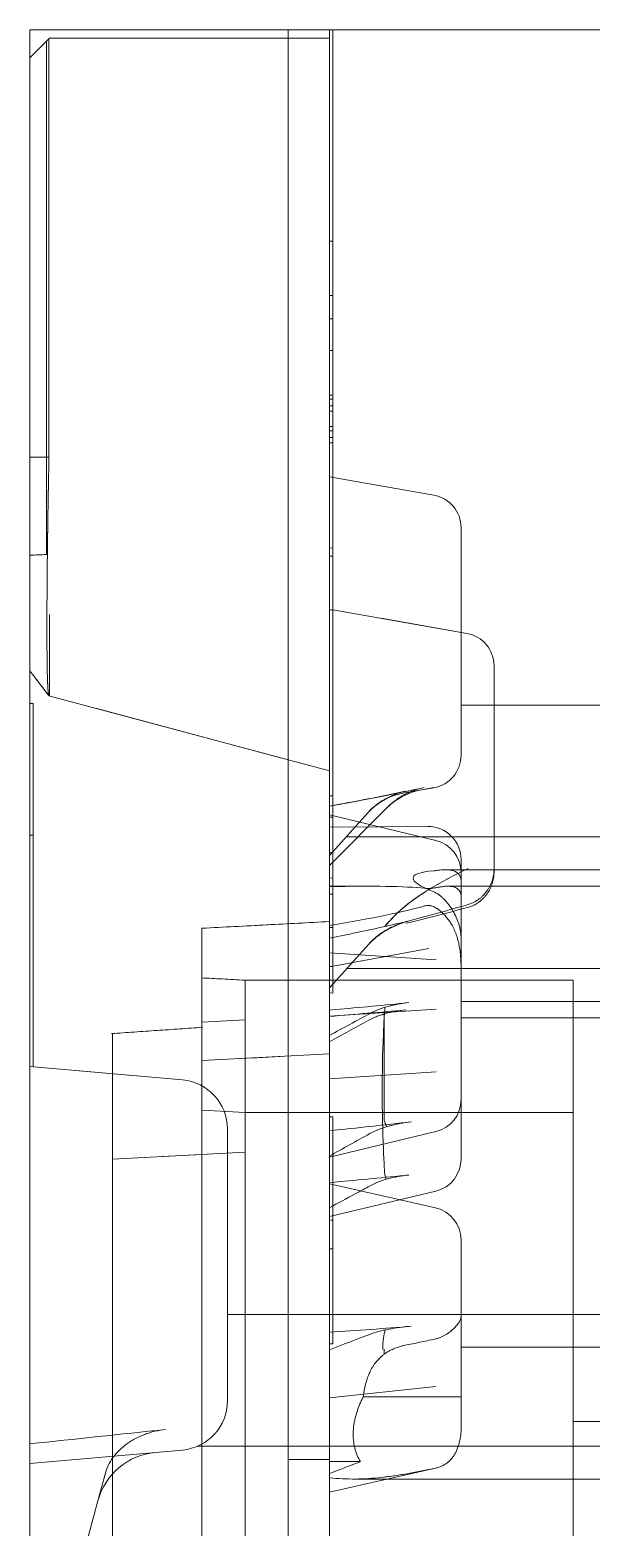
# Model space of a CAD drawing. Header units: millimetres. Extents: x 5204 to 8741, y -837 to 6136.
# Drawn here: x 6608.2 to 6642.3, y 2042.1 to 2133 of the extents above; entities that cross this region are included whole.
import ezdxf
from ezdxf.lldxf.tags import DXFTag

# ---------------------------------------------------------------- set-up
doc = ezdxf.new("R2010")
doc.units = ezdxf.units.MM
doc.layers.add('20', color=7, linetype='Continuous', true_color=0xffffff)
tags = doc.linetypes.add('DASHED', pattern=[25.72, 12.86, -12.86]).pattern_tags.tags
tags[6:7] = [DXFTag(74, 4), DXFTag(75, 0), DXFTag(340, '0'), DXFTag(46, 0.0), DXFTag(50, 0.0), DXFTag(44, 0.0), DXFTag(45, 0.0)]
tags[4:5] = [DXFTag(74, 4), DXFTag(75, 0), DXFTag(340, '0'), DXFTag(46, 0.0), DXFTag(50, 0.0), DXFTag(44, 0.0), DXFTag(45, 0.0)]

msp = doc.modelspace()

# ---------------------------------------------------------------- linework, layer by layer
at = {"layer": '20', "color": 0, "linetype": 'Continuous', "lineweight": 18}
for p, q in [((6608.244, 2098.028), (6608.244, 2133.028)), ((6608.244, 2133.028), (6676.244, 2133.028)), ((6608.244, 2092.123), (6608.244, 2098.028)), ((6608.244, 2084.123), (6608.244, 2092.123)), ((6608.244, 2092.123), (6608.444, 2092.123)), ((6608.444, 2084.123), (6608.444, 2092.123)), ((6608.444, 2084.123), (6608.244, 2084.123)), ((6608.244, 2036.398), (6608.244, 2084.123))]:
    msp.add_line(p, q, dxfattribs=at)
at = {"layer": '20', "color": 0, "linetype": 'Continuous', "lineweight": 13}
msp.add_line((6673.243, 2133.028), (6611.244, 2133.028), dxfattribs=at)
at = {"layer": '20', "color": 0, "linetype": 'DASHED', "lineweight": 13}
for p, q in [((6623.922, 2038.785), (6623.922, 2133.028)), ((6626.434, 2046.218), (6626.434, 2133.028)), ((6626.634, 2133.028), (6626.634, 2080.539)), ((6673.243, 2133.028), (6629.434, 2133.028)), ((6608.244, 2131.337), (6609.4, 2132.494)), ((6609.244, 2101.175), (6609.244, 2132.337)), ((6609.434, 2132.528), (6609.4, 2132.494)), ((6609.4, 2132.494), (6609.4, 2107.081)), ((6626.434, 2132.528), (6609.434, 2132.528)), ((6623.434, 2132.528), (6612.434, 2132.528)), ((6623.922, 2130.027), (6623.922, 2049.195)), ((6626.434, 2130.027), (6626.434, 2049.213)), ((6626.634, 2120.209), (6626.434, 2120.209)), ((6626.634, 2116.896), (6626.434, 2116.896)), ((6626.634, 2115.492), (6626.434, 2115.492)), ((6626.634, 2113.571), (6626.434, 2113.571)), ((6626.634, 2110.858), (6626.434, 2110.858)), ((6626.634, 2110.611), (6626.434, 2110.611)), ((6626.634, 2110.598), (6626.434, 2110.598)), ((6626.634, 2110.196), (6626.434, 2110.196)), ((6626.634, 2109.871), (6626.434, 2109.871)), ((6626.634, 2108.937), (6626.434, 2108.937)), ((6626.634, 2108.69), (6626.434, 2108.69)), ((6626.634, 2108.677), (6626.434, 2108.677)), ((6626.634, 2108.275), (6626.434, 2108.275)), ((6626.634, 2107.951), (6626.434, 2107.951)), ((6632.783, 2104.774), (6626.434, 2105.893)), ((6632.783, 2104.774), (6626.434, 2105.893)), ((6632.782, 2104.774), (6626.434, 2105.893)), ((6634.434, 2100.835), (6634.434, 2102.804)), ((6626.434, 2101.55), (6626.634, 2101.585)), ((6626.634, 2101.065), (6626.434, 2101.065)), ((6634.434, 2100.835), (6634.434, 2090.952)), ((6634.434, 2100.835), (6634.434, 2090.952)), ((6634.434, 2090.952), (6634.434, 2100.835)), ((6609.434, 2092.583), (6609.434, 2097.528)), ((6634.782, 2096.381), (6626.634, 2097.818)), ((6629.589, 2097.297), (6634.783, 2096.381)), ((6634.783, 2096.381), (6629.589, 2097.297)), ((6634.783, 2096.381), (6629.589, 2097.297)), ((6629.589, 2097.297), (6634.783, 2096.381)), ((6634.783, 2096.381), (6629.589, 2097.297)), ((6634.783, 2096.381), (6629.589, 2097.297)), ((6629.589, 2097.297), (6634.783, 2096.381)), ((6634.783, 2096.381), (6629.589, 2097.297)), ((6636.434, 2092.442), (6636.434, 2094.412)), ((6626.434, 2088.028), (6609.4, 2092.592)), ((6678.244, 2092.028), (6634.434, 2092.028)), ((6636.434, 2092.442), (6636.434, 2083.264)), ((6636.434, 2092.442), (6636.434, 2083.264)), ((6636.434, 2092.442), (6636.434, 2083.264)), ((6636.434, 2092.442), (6636.434, 2083.264)), ((6636.434, 2092.442), (6636.434, 2083.264)), ((6636.434, 2083.264), (6636.434, 2092.442)), ((6623.536, 2088.805), (6612.298, 2091.816)), ((6634.434, 2088.982), (6634.434, 2090.952)), ((6630.999, 2086.698), (6632.047, 2086.883)), ((6632.783, 2087.013), (6632.047, 2086.883)), ((6632.047, 2086.883), (6632.782, 2087.012)), ((6626.634, 2086.522), (6626.434, 2086.522)), ((6626.779, 2085.954), (6626.434, 2085.893)), ((6626.434, 2085.893), (6626.779, 2085.954)), ((6626.434, 2082.293), (6629.98, 2085.839)), ((6626.434, 2082.896), (6628.764, 2085.484)), ((6632.901, 2083.803), (6626.434, 2085.355)), ((6626.634, 2085.227), (6626.434, 2085.227)), ((6608.444, 2070.06), (6608.444, 2084.123)), ((6632.421, 2084.654), (6626.434, 2084.616)), ((6627.453, 2084.028), (6628.169, 2084.028)), ((6628.169, 2084.028), (6678.244, 2084.028)), ((6636.434, 2082.018), (6636.434, 2083.264)), ((6678.244, 2082.028), (6633.503, 2082.028)), ((6634.434, 2082.654), (6634.434, 2082.377)), ((6634.434, 2082.377), (6634.434, 2080.418)), ((6634.434, 2081.858), (6634.434, 2082.377)), ((6636.434, 2081.814), (6636.434, 2082.018)), ((6626.434, 2081.537), (6626.634, 2081.519)), ((6634.434, 2080.848), (6634.434, 2081.858)), ((6634.434, 2081.64), (6634.434, 2075.981)), ((6634.434, 2081.354), (6634.434, 2081.603)), ((6628.651, 2081.028), (6626.434, 2081.028)), ((6626.634, 2080.539), (6626.434, 2080.539)), ((6626.634, 2080.539), (6626.634, 2074.541)), ((6678.244, 2081.028), (6633.632, 2081.028)), ((6634.434, 2072.226), (6634.434, 2080.848)), ((6623.438, 2078.723), (6621.692, 2078.632)), ((6621.692, 2078.632), (6623.438, 2078.723)), ((6626.634, 2078.522), (6626.434, 2078.522)), ((6626.434, 2074.856), (6628.827, 2077.513)), ((6634.434, 2076.778), (6634.434, 2077.859)), ((6632.482, 2077.236), (6626.434, 2076.131)), ((6626.434, 2076.992), (6632.915, 2076.554)), ((6618.696, 2034.003), (6618.696, 2075.987)), ((6627.489, 2076.028), (6678.244, 2076.028)), ((6621.309, 2075.323), (6618.696, 2075.46)), ((6621.309, 2075.323), (6641.244, 2075.323)), ((6626.634, 2074.541), (6626.434, 2074.558)), ((6634.434, 2074.086), (6634.434, 2065.465)), ((6634.434, 2074.028), (6678.244, 2074.028)), ((6632.915, 2073.559), (6626.434, 2073.141)), ((6626.779, 2073.533), (6626.434, 2073.503)), ((6629.761, 2073.232), (6629.765, 2066.802)), ((6634.434, 2073.28), (6634.434, 2068.345)), ((6634.434, 2073.028), (6678.244, 2073.028)), ((6618.696, 2072.774), (6621.309, 2072.911)), ((6618.696, 2072.774), (6621.309, 2072.911)), ((6621.309, 1943.294), (6621.309, 2072.762)), ((6634.434, 2069.545), (6634.434, 2072.226)), ((6641.244, 1943.294), (6641.244, 2072.762)), ((6613.269, 2064.955), (6613.269, 2071.742)), ((6626.434, 2070.841), (6618.696, 2070.435)), ((6621.692, 2070.592), (6623.438, 2070.683)), ((6608.244, 2070.078), (6617.505, 2069.268)), ((6611.232, 2069.816), (6617.506, 2069.268)), ((6617.506, 2069.268), (6611.232, 2069.816)), ((6632.915, 2069.762), (6626.434, 2069.324)), ((6634.434, 2064.713), (6634.434, 2069.545)), ((6621.309, 2067.283), (6618.696, 2067.42)), ((6618.696, 2067.42), (6621.309, 2067.283)), ((6621.309, 2067.283), (6618.696, 2067.42)), ((6621.309, 2067.283), (6641.244, 2067.283)), ((6638.243, 2067.283), (6624.309, 2067.283)), ((6638.243, 2067.283), (6624.309, 2067.283)), ((6626.634, 2067.013), (6626.434, 2067.013)), ((6626.634, 2060.748), (6626.634, 2067.013)), ((6620.244, 2065.283), (6620.244, 2066.279)), ((6626.434, 2064.575), (6632.903, 2066.133)), ((6613.269, 2064.45), (6613.269, 2064.955)), ((6621.309, 2064.871), (6613.269, 2064.45)), ((6620.244, 2050.773), (6620.244, 2065.283)), ((6620.244, 2050.773), (6620.244, 2065.283)), ((6613.269, 2064.45), (6613.269, 2035.572)), ((6616.265, 2064.607), (6618.313, 2064.714)), ((6634.434, 2064.713), (6634.434, 2064.458)), ((6626.434, 2063.035), (6626.779, 2063.065)), ((6632.875, 2061.498), (6626.434, 2062.953)), ((6626.434, 2060.961), (6632.901, 2062.513)), ((6626.634, 2060.748), (6626.634, 2060.312)), ((6626.634, 2060.312), (6626.634, 2053.686)), ((6634.434, 2059.547), (6634.434, 2059.426)), ((6634.434, 2056.053), (6634.434, 2059.426)), ((6634.434, 2056.046), (6634.434, 2059.426)), ((6626.634, 2059.013), (6626.434, 2059.013)), ((6634.434, 2058.251), (6634.434, 2053.663)), ((6634.434, 2054.872), (6634.434, 2056.046)), ((6678.244, 2055.028), (6620.244, 2055.028)), ((6634.434, 2050.028), (6634.434, 2054.872)), ((6626.634, 2053.686), (6626.634, 2053.23)), ((6678.244, 2053.028), (6634.434, 2053.028)), ((6629.761, 2052.908), (6629.762, 2052.605)), ((6634.434, 2051.128), (6634.434, 2048.041)), ((6620.244, 2049.777), (6620.244, 2050.773)), ((6632.908, 2050.645), (6626.434, 2049.963)), ((6634.434, 2050.028), (6628.495, 2050.028)), ((6634.434, 2050.028), (6634.434, 2048.041)), ((6667.244, 2048.528), (6641.244, 2048.528)), ((6617.505, 2046.788), (6608.244, 2045.978)), ((6617.506, 2046.788), (6615.883, 2046.647)), ((6618.449, 2047.028), (6678.244, 2047.028)), ((6624.38, 2046.216), (6625.976, 2046.216)), ((6626.434, 2046.218), (6626.332, 2046.218)), ((6626.434, 2044.448), (6626.434, 2046.218)), ((6626.434, 2046.083), (6628.329, 2046.083)), ((6626.434, 2044.228), (6632.875, 2045.683)), ((6612.369, 2043.697), (6612.806, 2045.326)), ((6627.848, 2045.028), (6678.244, 2045.028)), ((6626.434, 2031.806), (6626.434, 2044.448)), ((6612.369, 2043.697), (6610.294, 2035.953))]:
    msp.add_line(p, q, dxfattribs=at)
for centre, radius, start, end in [((6632.434, 2102.804), 2, 0, 80), ((6634.434, 2094.412), 2, 0, 80), ((6632.434, 2088.982), 2, 280, 0), ((6631.693, 2082.759), 4, 100, 138), ((6632.742, 2082.944), 4, 100, 135), ((6632.434, 2082.654), 2, 0, 90.52979), ((6632.434, 2081.858), 2, 0, 76.49832), ((6617.244, 2066.279), 3, 0, 85), ((6632.434, 2068.077), 2, 283.58636, 0), ((6632.434, 2064.458), 2, 283.51729, 0), ((6632.434, 2059.547), 2, 0, 76.84202), ((6617.244, 2049.777), 3, 275, 0), ((6616.233, 2042.662), 4, 95, 165), ((6632.434, 2047.634), 2, 282.8144, 295.38114)]:
    msp.add_arc(centre, radius, start, end, dxfattribs=at)
for centre, major_axis, ratio, start_param, end_param in [((6623.249, 2094.353), (23.025, -4.06), 0.171088, 1.453445, 1.462217), ((6625.548, 2089.799), (-22.834, -3.991), 0.172558, 1.579462, 1.784254), ((6626.084, 2089.893), (23.025, 4.06), 0.171088, 4.712389, 4.950294), ((6626.084, 2089.893), (23.025, 4.06), 0.171088, 4.712389, 4.898911), ((6631.234, 2080.645), (-36.863, 3.222), 0.054698, 4.842277, 4.847747), ((6654.199, 2078.028), (-22.683, 3.515), 0.084201, 5.960345, 6.632117), ((6596.925, 2077.028), (-36.634, -3.474), 0.054108, 3.407961, 3.770714), ((6596.925, 2077.028), (-36.634, -3.474), 0.054108, 2.502209, 2.864962), ((6623.249, 2081.353), (23.025, 4.06), 0.171088, 4.820969, 5.038231), ((6623.249, 2074.422), (-23.032, 1.985), 0.087471, 4.57243, 4.581203), ((6626.084, 2075.459), (-23.034, -1.94), 0.085566, 1.593748, 1.790008), ((6631.231, 2075.554), (-36.852, -3.22), 0.054682, 1.435478, 1.562104), ((6623.249, 2067.922), (-23.034, -1.985), 0.087479, 1.701996, 1.925628), ((6626.084, 2064.991), (-23.034, -1.94), 0.085566, 1.593748, 1.790078), ((6623.247, 2059.572), (-23.039, 1.352), 0.060084, 4.568381, 4.577152), ((6623.249, 2055.126), (-23.035, -1.352), 0.060074, 1.706008, 1.929433), ((6623.249, 2052.055), (-23.032, 1.352), 0.060067, 4.568422, 4.577195), ((6574.349, 2047.028), (-167.774, -16.906), 0.019737, 1.772234, 1.822614)]:
    msp.add_ellipse(centre, major_axis=major_axis, ratio=ratio, start_param=start_param, end_param=end_param, dxfattribs=at)
for points, degree in [([(6608.244, 2107.081), (6609.4, 2107.081)], 1), ([(6608.244, 2101.123), (6608.577, 2101.14), (6608.91, 2101.158), (6609.244, 2101.175)], 3), ([(6609.4, 2092.592), (6608.244, 2094.099)], 1), ([(6608.415, 2093.877), (6609.394, 2092.597)], 1), ([(6628.91, 2073.308), (6628.085, 2072.86), (6627.26, 2072.412), (6626.434, 2071.965)], 3), ([(6629.707, 2073.218), (6629.708, 2073.23), (6629.709, 2073.243), (6629.709, 2073.255)], 3), ([(6618.731, 2072.461), (6613.201, 2072.075)], 1), ([(6628.791, 2072.877), (6628.006, 2072.441), (6627.22, 2072.004), (6626.434, 2071.568)], 3), ([(6613.269, 2071.535), (6613.269, 2071.476), (6613.269, 2071.413), (6613.269, 2071.346)], 3), ([(6628.889, 2066.002), (6628.071, 2065.548), (6627.252, 2065.094), (6626.434, 2064.64)], 3), ([(6628.884, 2053.812), (6628.067, 2053.502), (6627.251, 2053.191), (6626.434, 2052.881)], 3), ([(6628.329, 2046.083), (6627.698, 2045.843), (6627.066, 2045.603), (6626.434, 2045.364)], 3)]:
    msp.add_open_spline(points, degree=degree, dxfattribs=at)
for points, degree, knots in [([(6609.4, 2107.081), (6609.4, 2107.06), (6609.399, 2107.019), (6609.398, 2106.956), (6609.396, 2106.893), (6609.395, 2106.831), (6609.394, 2106.769), (6609.393, 2106.706), (6609.391, 2106.644), (6609.39, 2106.582), (6609.389, 2106.52), (6609.388, 2106.458), (6609.386, 2106.396), (6609.385, 2106.334), (6609.384, 2106.272), (6609.383, 2106.21), (6609.382, 2106.149), (6609.38, 2106.087), (6609.379, 2106.026), (6609.378, 2105.964), (6609.377, 2105.903), (6609.376, 2105.842), (6609.375, 2105.781), (6609.373, 2105.72), (6609.372, 2105.659), (6609.371, 2105.598), (6609.37, 2105.537), (6609.369, 2105.476), (6609.368, 2105.416), (6609.367, 2105.355), (6609.366, 2105.295), (6609.365, 2105.234), (6609.363, 2105.174), (6609.362, 2105.114), (6609.361, 2105.054), (6609.36, 2104.994), (6609.359, 2104.934), (6609.358, 2104.874), (6609.357, 2104.814), (6609.356, 2104.755), (6609.355, 2104.695), (6609.354, 2104.636), (6609.353, 2104.576), (6609.352, 2104.517), (6609.351, 2104.458), (6609.35, 2104.399), (6609.349, 2104.34), (6609.348, 2104.281), (6609.347, 2104.223), (6609.346, 2104.164), (6609.345, 2104.106), (6609.344, 2104.047), (6609.343, 2103.989), (6609.342, 2103.931), (6609.341, 2103.873), (6609.34, 2103.815), (6609.339, 2103.757), (6609.339, 2103.699), (6609.338, 2103.642), (6609.337, 2103.584), (6609.336, 2103.527), (6609.335, 2103.47), (6609.334, 2103.413), (6609.333, 2103.355), (6609.332, 2103.299), (6609.332, 2103.242), (6609.331, 2103.185), (6609.33, 2103.129), (6609.329, 2103.072), (6609.328, 2103.016), (6609.327, 2102.96), (6609.327, 2102.903), (6609.326, 2102.848), (6609.325, 2102.792), (6609.324, 2102.736), (6609.323, 2102.68), (6609.323, 2102.625), (6609.322, 2102.57), (6609.321, 2102.514), (6609.32, 2102.459), (6609.32, 2102.404), (6609.319, 2102.349), (6609.318, 2102.295), (6609.317, 2102.24), (6609.317, 2102.186), (6609.316, 2102.131), (6609.315, 2102.077), (6609.315, 2102.023), (6609.314, 2101.969), (6609.313, 2101.915), (6609.313, 2101.862), (6609.312, 2101.808), (6609.311, 2101.755), (6609.311, 2101.702), (6609.31, 2101.648), (6609.309, 2101.595), (6609.309, 2101.543), (6609.304, 2101.154), (6609.296, 2100.444), (6609.287, 2099.449), (6609.28, 2098.508), (6609.276, 2097.624), (6609.275, 2096.733), (6609.277, 2095.854), (6609.283, 2095.016), (6609.293, 2094.287), (6609.303, 2093.868), (6609.309, 2093.662), (6609.31, 2093.624), (6609.311, 2093.587), (6609.313, 2093.55), (6609.314, 2093.513), (6609.315, 2093.477), (6609.317, 2093.442), (6609.318, 2093.408), (6609.319, 2093.374), (6609.32, 2093.341), (6609.322, 2093.308), (6609.323, 2093.276), (6609.325, 2093.245), (6609.326, 2093.214), (6609.328, 2093.185), (6609.329, 2093.155), (6609.331, 2093.127), (6609.332, 2093.099), (6609.334, 2093.072), (6609.335, 2093.045), (6609.337, 2093.02), (6609.338, 2092.995), (6609.34, 2092.97), (6609.342, 2092.947), (6609.343, 2092.924), (6609.345, 2092.902), (6609.347, 2092.88), (6609.349, 2092.859), (6609.35, 2092.839), (6609.352, 2092.82), (6609.354, 2092.802), (6609.356, 2092.784), (6609.358, 2092.767), (6609.36, 2092.751), (6609.362, 2092.735), (6609.364, 2092.721), (6609.366, 2092.707), (6609.368, 2092.694), (6609.37, 2092.681), (6609.372, 2092.67), (6609.374, 2092.659), (6609.376, 2092.649), (6609.378, 2092.64), (6609.38, 2092.631), (6609.382, 2092.624), (6609.384, 2092.617), (6609.387, 2092.611), (6609.389, 2092.606), (6609.391, 2092.601), (6609.393, 2092.598), (6609.396, 2092.595), (6609.398, 2092.593), (6609.399, 2092.593), (6609.4, 2092.592)], 3, [0, 0, 0, 0, 0.002751, 0.005499, 0.008244, 0.010987, 0.013726, 0.016463, 0.019198, 0.021929, 0.024658, 0.027384, 0.030107, 0.032827, 0.035545, 0.03826, 0.040972, 0.043681, 0.046388, 0.049092, 0.051793, 0.054492, 0.057188, 0.059881, 0.062571, 0.065259, 0.067944, 0.070626, 0.073306, 0.075982, 0.078656, 0.081328, 0.083997, 0.086663, 0.089326, 0.091987, 0.094645, 0.0973, 0.099953, 0.102603, 0.10525, 0.107894, 0.110536, 0.113176, 0.115812, 0.118446, 0.121078, 0.123706, 0.126332, 0.128956, 0.131577, 0.134195, 0.13681, 0.139423, 0.142033, 0.144641, 0.147246, 0.149848, 0.152448, 0.155045, 0.15764, 0.160232, 0.162821, 0.165408, 0.167992, 0.170574, 0.173152, 0.175729, 0.178303, 0.180874, 0.183443, 0.186009, 0.188572, 0.191133, 0.193692, 0.196248, 0.198801, 0.201352, 0.2039, 0.206445, 0.208989, 0.211529, 0.214067, 0.216603, 0.219136, 0.221666, 0.224194, 0.22672, 0.229243, 0.231763, 0.234281, 0.236796, 0.239309, 0.24182, 0.244328, 0.246833, 0.249336, 0.251837, 0.302139, 0.352076, 0.401681, 0.450984, 0.500018, 0.561342, 0.623098, 0.685352, 0.748164, 0.752695, 0.757234, 0.761781, 0.766336, 0.7709, 0.775472, 0.780052, 0.78464, 0.789237, 0.793842, 0.798456, 0.803077, 0.807707, 0.812346, 0.816993, 0.821648, 0.826312, 0.830984, 0.835665, 0.840354, 0.845052, 0.849758, 0.854473, 0.859197, 0.863929, 0.86867, 0.873419, 0.878177, 0.882944, 0.887719, 0.892504, 0.897297, 0.902098, 0.906909, 0.911728, 0.916556, 0.921393, 0.926239, 0.931094, 0.935957, 0.94083, 0.945711, 0.950601, 0.955501, 0.960409, 0.965326, 0.970252, 0.975188, 0.980132, 0.985085, 0.990048, 0.995019, 1, 1, 1, 1]), ([(6631.058, 2086.793), (6630.837, 2086.746), (6630.623, 2086.683), (6630.206, 2086.526), (6630.004, 2086.432), (6629.785, 2086.308), (6629.76, 2086.293), (6629.712, 2086.265), (6629.688, 2086.25), (6629.616, 2086.205), (6629.569, 2086.175), (6629.429, 2086.081), (6629.339, 2086.014), (6629.078, 2085.805), (6628.915, 2085.651), (6628.764, 2085.484)], 3, [0, 0, 0, 0, 0.25, 0.25, 0.5, 0.5, 0.53125, 0.53125, 0.5625, 0.5625, 0.625, 0.625, 0.75, 0.75, 1, 1, 1, 1]), ([(6632.185, 2087.022), (6631.978, 2086.976), (6631.775, 2086.918), (6631.38, 2086.775), (6631.187, 2086.69), (6630.954, 2086.566), (6630.908, 2086.541), (6630.816, 2086.487), (6630.77, 2086.46), (6630.635, 2086.375), (6630.547, 2086.316), (6630.291, 2086.127), (6630.13, 2085.989), (6629.98, 2085.839)], 3, [0, 0, 0, 0, 0.25, 0.25, 0.5, 0.5, 0.5625, 0.5625, 0.625, 0.625, 0.75, 0.75, 1, 1, 1, 1]), ([(6629.808, 2078.584), (6630.188, 2079.06), (6630.617, 2079.473), (6631.423, 2080.128), (6631.788, 2080.388), (6632.542, 2080.876), (6632.931, 2081.104), (6633.716, 2081.537), (6634.114, 2081.741), (6634.632, 2081.996), (6634.748, 2082.052), (6634.864, 2082.108)], 3, [0, 0, 0, 0, 0.286662, 0.286662, 0.503552, 0.503552, 0.720442, 0.720442, 0.937331, 0.937331, 1, 1, 1, 1]), ([(6634.864, 2082.108), (6634.748, 2082.052), (6634.633, 2081.996), (6634.116, 2081.742), (6633.718, 2081.538), (6632.933, 2081.106), (6632.545, 2080.878), (6631.29, 2080.065), (6630.475, 2079.419), (6629.808, 2078.583)], 3, [0, 0, 0, 0, 0.062432, 0.062432, 0.279347, 0.279347, 0.496263, 0.496263, 1, 1, 1, 1]), ([(6629.808, 2078.584), (6630.188, 2079.06), (6630.617, 2079.473), (6631.423, 2080.128), (6631.788, 2080.388), (6632.542, 2080.876), (6632.931, 2081.104), (6633.716, 2081.537), (6634.114, 2081.741), (6634.632, 2081.996), (6634.748, 2082.052), (6634.864, 2082.108)], 3, [0, 0, 0, 0, 0.286662, 0.286662, 0.503552, 0.503552, 0.720442, 0.720442, 0.937331, 0.937331, 1, 1, 1, 1]), ([(6634.864, 2082.108), (6634.748, 2082.052), (6634.633, 2081.996), (6634.116, 2081.742), (6633.718, 2081.538), (6632.933, 2081.106), (6632.545, 2080.878), (6631.29, 2080.065), (6630.475, 2079.419), (6629.808, 2078.583)], 3, [0, 0, 0, 0, 0.062432, 0.062432, 0.279347, 0.279347, 0.496263, 0.496263, 1, 1, 1, 1]), ([(6629.808, 2078.584), (6630.188, 2079.06), (6630.617, 2079.473), (6631.423, 2080.128), (6631.788, 2080.388), (6632.542, 2080.876), (6632.931, 2081.104), (6633.716, 2081.537), (6634.114, 2081.741), (6634.632, 2081.996), (6634.748, 2082.052), (6634.864, 2082.108)], 3, [0, 0, 0, 0, 0.286662, 0.286662, 0.503552, 0.503552, 0.720442, 0.720442, 0.937331, 0.937331, 1, 1, 1, 1]), ([(6634.864, 2082.108), (6634.748, 2082.052), (6634.633, 2081.996), (6634.116, 2081.742), (6633.718, 2081.538), (6632.933, 2081.106), (6632.545, 2080.878), (6631.29, 2080.065), (6630.475, 2079.419), (6629.808, 2078.583)], 3, [0, 0, 0, 0, 0.062432, 0.062432, 0.279347, 0.279347, 0.496263, 0.496263, 1, 1, 1, 1]), ([(6629.808, 2078.584), (6630.188, 2079.06), (6630.617, 2079.473), (6631.423, 2080.128), (6631.788, 2080.388), (6632.542, 2080.876), (6632.931, 2081.104), (6633.716, 2081.537), (6634.114, 2081.741), (6634.632, 2081.996), (6634.748, 2082.052), (6634.864, 2082.108)], 3, [0, 0, 0, 0, 0.286662, 0.286662, 0.503552, 0.503552, 0.720442, 0.720442, 0.937331, 0.937331, 1, 1, 1, 1]), ([(6634.864, 2082.108), (6634.748, 2082.052), (6634.633, 2081.996), (6634.116, 2081.742), (6633.718, 2081.538), (6632.933, 2081.106), (6632.545, 2080.878), (6631.29, 2080.065), (6630.475, 2079.419), (6629.808, 2078.583)], 3, [0, 0, 0, 0, 0.062432, 0.062432, 0.279347, 0.279347, 0.496263, 0.496263, 1, 1, 1, 1]), ([(6629.808, 2078.584), (6630.188, 2079.06), (6630.617, 2079.473), (6631.423, 2080.128), (6631.788, 2080.388), (6632.542, 2080.876), (6632.931, 2081.104), (6633.716, 2081.537), (6634.114, 2081.741), (6634.632, 2081.996), (6634.748, 2082.052), (6634.864, 2082.108)], 3, [0, 0, 0, 0, 0.286662, 0.286662, 0.503552, 0.503552, 0.720442, 0.720442, 0.937331, 0.937331, 1, 1, 1, 1]), ([(6634.864, 2082.108), (6634.748, 2082.052), (6634.633, 2081.996), (6634.116, 2081.742), (6633.718, 2081.538), (6632.933, 2081.106), (6632.545, 2080.878), (6631.29, 2080.065), (6630.475, 2079.419), (6629.808, 2078.583)], 3, [0, 0, 0, 0, 0.062432, 0.062432, 0.279347, 0.279347, 0.496263, 0.496263, 1, 1, 1, 1]), ([(6632.782, 2081.967), (6632.815, 2081.97), (6632.848, 2081.973), (6632.911, 2081.98), (6632.941, 2081.983), (6633.03, 2081.993), (6633.086, 2082), (6633.193, 2082.011), (6633.245, 2082.015), (6633.321, 2082.021), (6633.345, 2082.023), (6633.394, 2082.025), (6633.418, 2082.026), (6633.489, 2082.028), (6633.534, 2082.028), (6633.622, 2082.026), (6633.664, 2082.023), (6633.788, 2082.011), (6633.865, 2081.996), (6633.973, 2081.965), (6634.007, 2081.952), (6634.057, 2081.931), (6634.074, 2081.923), (6634.105, 2081.907), (6634.12, 2081.899), (6634.195, 2081.854), (6634.247, 2081.81), (6634.313, 2081.733), (6634.333, 2081.705), (6634.36, 2081.66), (6634.368, 2081.644), (6634.383, 2081.612), (6634.39, 2081.595), (6634.408, 2081.544), (6634.418, 2081.508), (6634.431, 2081.431), (6634.434, 2081.391), (6634.434, 2081.349)], 3, [0, 0, 0, 0, 0.03125, 0.03125, 0.0625, 0.0625, 0.125, 0.125, 0.1875, 0.1875, 0.21875, 0.21875, 0.25, 0.25, 0.3125, 0.3125, 0.375, 0.375, 0.5, 0.5, 0.5625, 0.5625, 0.59375, 0.59375, 0.625, 0.625, 0.75, 0.75, 0.8125, 0.8125, 0.84375, 0.84375, 0.875, 0.875, 0.9375, 0.9375, 1, 1, 1, 1]), ([(6636.434, 2082.018), (6636.434, 2081.914), (6636.425, 2081.809), (6636.398, 2081.65), (6636.387, 2081.597), (6636.367, 2081.517), (6636.36, 2081.49), (6636.344, 2081.436), (6636.336, 2081.409), (6636.291, 2081.275), (6636.248, 2081.17), (6636.171, 2081.016), (6636.143, 2080.965), (6636.099, 2080.89), (6636.084, 2080.865), (6636.052, 2080.816), (6636.035, 2080.791), (6635.951, 2080.67), (6635.878, 2080.578), (6635.757, 2080.45), (6635.715, 2080.408), (6635.627, 2080.329), (6635.582, 2080.291), (6635.439, 2080.182), (6635.34, 2080.118), (6635.131, 2080.01), (6635.021, 2079.966), (6634.906, 2079.932)], 3, [0, 0, 0, 0, 0.125, 0.125, 0.1875, 0.1875, 0.21875, 0.21875, 0.25, 0.25, 0.375, 0.375, 0.4375, 0.4375, 0.46875, 0.46875, 0.5, 0.5, 0.625, 0.625, 0.6875, 0.6875, 0.75, 0.75, 0.875, 0.875, 1, 1, 1, 1]), ([(6634.894, 2079.758), (6635.008, 2079.789), (6635.117, 2079.831), (6635.274, 2079.908), (6635.325, 2079.937), (6635.4, 2079.982), (6635.425, 2079.998), (6635.474, 2080.031), (6635.498, 2080.048), (6635.617, 2080.135), (6635.705, 2080.212), (6635.827, 2080.337), (6635.866, 2080.38), (6635.922, 2080.448), (6635.941, 2080.471), (6635.977, 2080.517), (6635.994, 2080.541), (6636.079, 2080.659), (6636.139, 2080.758), (6636.217, 2080.911), (6636.242, 2080.963), (6636.275, 2081.042), (6636.286, 2081.068), (6636.306, 2081.122), (6636.316, 2081.148), (6636.361, 2081.282), (6636.388, 2081.389), (6636.425, 2081.602), (6636.434, 2081.708), (6636.434, 2081.814)], 3, [0, 0, 0, 0, 0.125, 0.125, 0.1875, 0.1875, 0.21875, 0.21875, 0.25, 0.25, 0.375, 0.375, 0.4375, 0.4375, 0.46875, 0.46875, 0.5, 0.5, 0.625, 0.625, 0.6875, 0.6875, 0.71875, 0.71875, 0.75, 0.75, 0.875, 0.875, 1, 1, 1, 1]), ([(6634.434, 2080.413), (6634.434, 2080.461), (6634.429, 2080.506), (6634.412, 2080.59), (6634.399, 2080.629), (6634.366, 2080.702), (6634.346, 2080.735), (6634.316, 2080.774), (6634.31, 2080.782), (6634.297, 2080.796), (6634.278, 2080.818), (6634.257, 2080.837), (6634.213, 2080.875), (6634.182, 2080.897), (6634.113, 2080.935), (6634.077, 2080.952), (6634, 2080.98), (6633.96, 2080.992), (6633.896, 2081.005), (6633.874, 2081.009), (6633.829, 2081.016), (6633.807, 2081.019), (6633.738, 2081.026), (6633.69, 2081.028), (6633.592, 2081.028), (6633.541, 2081.026), (6633.436, 2081.019), (6633.382, 2081.013), (6633.297, 2081.002), (6633.268, 2080.998), (6633.209, 2080.989), (6633.179, 2080.984), (6633.117, 2080.974), (6633.086, 2080.969), (6633.022, 2080.957), (6632.988, 2080.952), (6632.92, 2080.94), (6632.885, 2080.934), (6632.813, 2080.922), (6632.775, 2080.917), (6632.726, 2080.91), (6632.716, 2080.909), (6632.696, 2080.906), (6632.686, 2080.905), (6632.655, 2080.902), (6632.613, 2080.898), (6632.57, 2080.895), (6632.537, 2080.893), (6632.526, 2080.892), (6632.503, 2080.891), (6632.492, 2080.891), (6632.436, 2080.89), (6632.391, 2080.89), (6632.336, 2080.892), (6632.325, 2080.893), (6632.303, 2080.894), (6632.292, 2080.895), (6632.259, 2080.898), (6632.238, 2080.899), (6632.217, 2080.902)], 3, [0, 0, 0, 0, 0.0625, 0.0625, 0.125, 0.125, 0.1875, 0.1875, 0.203125, 0.203125, 0.21875, 0.25, 0.25, 0.3125, 0.3125, 0.375, 0.375, 0.4375, 0.4375, 0.46875, 0.46875, 0.5, 0.5, 0.5625, 0.5625, 0.625, 0.625, 0.6875, 0.6875, 0.71875, 0.71875, 0.75, 0.75, 0.78125, 0.78125, 0.8125, 0.8125, 0.84375, 0.84375, 0.875, 0.875, 0.882813, 0.882813, 0.890625, 0.890625, 0.90625, 0.921875, 0.921875, 0.929688, 0.929688, 0.9375, 0.9375, 0.96875, 0.96875, 0.976563, 0.976563, 0.984375, 0.984375, 1, 1, 1, 1]), ([(6634.434, 2077.859), (6634.434, 2077.935), (6634.431, 2078.01), (6634.418, 2078.16), (6634.408, 2078.234), (6634.384, 2078.381), (6634.369, 2078.454), (6634.343, 2078.562), (6634.334, 2078.598), (6634.314, 2078.67), (6634.303, 2078.706), (6634.248, 2078.884), (6634.196, 2079.02), (6634.077, 2079.283), (6634.011, 2079.409), (6633.921, 2079.562), (6633.903, 2079.593), (6633.865, 2079.653), (6633.846, 2079.682), (6633.788, 2079.77), (6633.748, 2079.827), (6633.665, 2079.937), (6633.622, 2079.991), (6633.535, 2080.095), (6633.489, 2080.146), (6633.396, 2080.244), (6633.347, 2080.292), (6633.272, 2080.36), (6633.246, 2080.383), (6633.193, 2080.426), (6633.167, 2080.448), (6633.086, 2080.509), (6633.029, 2080.548), (6632.941, 2080.601), (6632.91, 2080.618), (6632.848, 2080.65), (6632.815, 2080.664), (6632.782, 2080.678)], 3, [0, 0, 0, 0, 0.0625, 0.0625, 0.125, 0.125, 0.1875, 0.1875, 0.21875, 0.21875, 0.25, 0.25, 0.375, 0.375, 0.5, 0.5, 0.53125, 0.53125, 0.5625, 0.5625, 0.625, 0.625, 0.6875, 0.6875, 0.75, 0.75, 0.8125, 0.8125, 0.84375, 0.84375, 0.875, 0.875, 0.9375, 0.9375, 0.96875, 0.96875, 1, 1, 1, 1]), ([(6631.087, 2078.778), (6631.724, 2078.927), (6632.359, 2079.086), (6633.627, 2079.415), (6634.261, 2079.585), (6634.894, 2079.758)], 3, [0, 0, 0, 0, 0.5, 0.5, 1, 1, 1, 1]), ([(6634.906, 2079.932), (6634.3, 2079.757), (6633.695, 2079.583), (6632.484, 2079.242), (6631.879, 2079.076), (6631.272, 2078.917)], 3, [0, 0, 0, 0, 0.5, 0.5, 1, 1, 1, 1]), ([(6632.217, 2079.829), (6632.26, 2079.841), (6632.303, 2079.85), (6632.359, 2079.857), (6632.371, 2079.858), (6632.394, 2079.86), (6632.405, 2079.86), (6632.439, 2079.861), (6632.485, 2079.86), (6632.53, 2079.855), (6632.574, 2079.848), (6632.596, 2079.843), (6632.661, 2079.827), (6632.702, 2079.813), (6632.762, 2079.789), (6632.781, 2079.781), (6632.819, 2079.763), (6632.838, 2079.753), (6632.893, 2079.724), (6632.928, 2079.703), (6632.997, 2079.659), (6633.03, 2079.636), (6633.094, 2079.587), (6633.125, 2079.563), (6633.187, 2079.511), (6633.217, 2079.485), (6633.276, 2079.431), (6633.305, 2079.403), (6633.391, 2079.317), (6633.445, 2079.258), (6633.552, 2079.135), (6633.603, 2079.072), (6633.702, 2078.941), (6633.75, 2078.873), (6633.796, 2078.803)], 3, [0, 0, 0, 0, 0.0625, 0.0625, 0.078125, 0.078125, 0.09375, 0.09375, 0.125, 0.15625, 0.15625, 0.1875, 0.1875, 0.25, 0.25, 0.28125, 0.28125, 0.3125, 0.3125, 0.375, 0.375, 0.4375, 0.4375, 0.5, 0.5, 0.5625, 0.5625, 0.625, 0.625, 0.75, 0.75, 0.875, 0.875, 1, 1, 1, 1]), ([(6618.696, 2078.475), (6620.012, 2078.544), (6621.328, 2078.613), (6623.907, 2078.748), (6625.171, 2078.814), (6626.434, 2078.881)], 3, [0, 0, 0, 0, 0.510141, 0.510141, 1, 1, 1, 1]), ([(6618.696, 2075.987), (6618.696, 2076.181), (6618.696, 2076.364), (6618.696, 2076.71), (6618.696, 2076.873), (6618.696, 2077.18), (6618.696, 2077.323), (6618.696, 2077.589), (6618.696, 2077.709), (6618.696, 2077.923), (6618.696, 2078.018), (6618.696, 2078.141), (6618.696, 2078.198), (6618.696, 2078.247), (6618.696, 2078.278), (6618.696, 2078.293), (6618.696, 2078.363), (6618.696, 2078.447), (6618.696, 2078.475), (6618.696, 2078.475)], 3, [0, 0, 0, 0, 0.125, 0.125, 0.25, 0.25, 0.375, 0.375, 0.5, 0.5, 0.625, 0.625, 0.6875, 0.71875, 0.71875, 0.75, 0.75, 0.875, 1, 1, 1, 1]), ([(6628.732, 2077.408), (6628.807, 2077.491), (6628.885, 2077.572), (6629.053, 2077.733), (6629.141, 2077.811), (6629.327, 2077.965), (6629.424, 2078.04), (6629.577, 2078.149), (6629.63, 2078.184), (6629.735, 2078.254), (6629.789, 2078.287), (6629.952, 2078.386), (6630.064, 2078.447), (6630.293, 2078.563), (6630.41, 2078.617), (6630.589, 2078.692), (6630.65, 2078.716), (6630.772, 2078.762), (6630.834, 2078.784), (6631.019, 2078.847), (6631.145, 2078.884), (6631.272, 2078.917)], 3, [0, 0, 0, 0, 0.125, 0.125, 0.25, 0.25, 0.375, 0.375, 0.4375, 0.4375, 0.5, 0.5, 0.625, 0.625, 0.75, 0.75, 0.8125, 0.8125, 0.875, 0.875, 1, 1, 1, 1]), ([(6631.277, 2078.921), (6631.043, 2078.865), (6630.814, 2078.796), (6630.371, 2078.625), (6630.155, 2078.524), (6629.894, 2078.377), (6629.843, 2078.347), (6629.766, 2078.299), (6629.74, 2078.283), (6629.69, 2078.251), (6629.564, 2078.168), (6629.444, 2078.08), (6629.163, 2077.856), (6628.988, 2077.693), (6628.827, 2077.513)], 3, [0, 0, 0, 0, 0.25, 0.25, 0.5, 0.5, 0.5625, 0.5625, 0.59375, 0.59375, 0.625, 0.75, 0.75, 1, 1, 1, 1]), ([(6633.796, 2078.803), (6633.86, 2078.707), (6633.918, 2078.607), (6634.021, 2078.399), (6634.068, 2078.292), (6634.131, 2078.125), (6634.151, 2078.068), (6634.188, 2077.953), (6634.206, 2077.895), (6634.255, 2077.719), (6634.283, 2077.6), (6634.332, 2077.36), (6634.352, 2077.239), (6634.377, 2077.055), (6634.384, 2076.993), (6634.394, 2076.9), (6634.397, 2076.869), (6634.403, 2076.807), (6634.416, 2076.653), (6634.424, 2076.5), (6634.433, 2076.257), (6634.434, 2076.137), (6634.434, 2076.017)], 3, [0, 0, 0, 0, 0.125, 0.125, 0.25, 0.25, 0.3125, 0.3125, 0.375, 0.375, 0.5, 0.5, 0.625, 0.625, 0.6875, 0.6875, 0.71875, 0.71875, 0.75, 0.875, 0.875, 1, 1, 1, 1]), ([(6621.309, 2075.323), (6620.848, 2075.347), (6620.387, 2075.371), (6619.516, 2075.417), (6619.106, 2075.438), (6618.696, 2075.46)], 3, [0, 0, 0, 0, 0.528995, 0.528995, 1, 1, 1, 1]), ([(6621.309, 2072.762), (6621.309, 2073.159), (6621.309, 2073.516), (6621.309, 2073.993), (6621.309, 2074.142), (6621.309, 2074.412), (6621.309, 2074.535), (6621.309, 2074.756), (6621.309, 2074.853), (6621.309, 2075.024), (6621.309, 2075.095), (6621.309, 2075.265), (6621.309, 2075.323), (6621.309, 2075.323)], 3, [0, 0, 0, 0, 0.250105, 0.250105, 0.375158, 0.375158, 0.500211, 0.500211, 0.625263, 0.625263, 0.750316, 0.750316, 1, 1, 1, 1]), ([(6641.244, 2075.323), (6641.244, 2075.323), (6641.244, 2075.265), (6641.244, 2075.095), (6641.244, 2075.024), (6641.244, 2074.853), (6641.244, 2074.756), (6641.244, 2074.535), (6641.244, 2074.412), (6641.244, 2074.142), (6641.244, 2073.993), (6641.244, 2073.516), (6641.244, 2073.159), (6641.244, 2072.762)], 3, [0, 0, 0, 0, 0.25, 0.25, 0.375, 0.375, 0.5, 0.5, 0.625, 0.625, 0.75, 0.75, 1, 1, 1, 1]), ([(6628.91, 2073.308), (6629.065, 2073.392), (6629.231, 2073.468), (6629.585, 2073.606), (6629.773, 2073.668), (6630.022, 2073.736), (6630.073, 2073.749), (6630.149, 2073.768), (6630.175, 2073.775), (6630.227, 2073.787), (6630.357, 2073.817), (6630.489, 2073.844), (6630.81, 2073.903), (6631.03, 2073.934), (6631.255, 2073.957)], 3, [0, 0, 0, 0, 0.25, 0.25, 0.5, 0.5, 0.5625, 0.5625, 0.59375, 0.59375, 0.625, 0.75, 0.75, 1, 1, 1, 1]), ([(6631.087, 2073.511), (6630.866, 2073.492), (6630.651, 2073.463), (6630.233, 2073.39), (6630.03, 2073.345), (6629.809, 2073.284), (6629.784, 2073.277), (6629.736, 2073.263), (6629.664, 2073.241), (6629.593, 2073.219), (6629.454, 2073.173), (6629.364, 2073.14), (6629.104, 2073.037), (6628.942, 2072.96), (6628.791, 2072.877)], 3, [0, 0, 0, 0, 0.25, 0.25, 0.5, 0.5, 0.53125, 0.53125, 0.5625, 0.625, 0.625, 0.75, 0.75, 1, 1, 1, 1]), ([(6629.776, 2073.287), (6629.753, 2072.87), (6629.732, 2072.452), (6629.666, 2070.868), (6629.642, 2069.703), (6629.643, 2067.377), (6629.667, 2066.216), (6629.734, 2064.639), (6629.756, 2064.221), (6629.78, 2063.803)], 3, [0, 0, 0, 0, 0.131613, 0.131613, 0.499304, 0.499304, 0.866996, 0.866996, 1, 1, 1, 1]), ([(6629.819, 2073.678), (6629.812, 2073.641), (6629.807, 2073.603), (6629.789, 2073.472), (6629.78, 2073.378), (6629.776, 2073.287)], 3, [0, 0, 0, 0, 0.282937, 0.282937, 1, 1, 1, 1]), ([(6613.269, 2071.742), (6613.269, 2071.777), (6613.269, 2071.809), (6613.269, 2071.853), (6613.269, 2071.867), (6613.269, 2071.894), (6613.269, 2071.907), (6613.269, 2071.967), (6613.269, 2072.004), (6613.269, 2072.045), (6613.269, 2072.055), (6613.269, 2072.071), (6613.269, 2072.076), (6613.269, 2072.079), (6613.269, 2072.08), (6613.269, 2072.08)], 3, [0, 0, 0, 0, 0.157179, 0.157179, 0.235768, 0.235768, 0.314357, 0.314357, 0.628714, 0.628714, 0.785893, 0.785893, 0.943072, 0.943072, 1, 1, 1, 1]), ([(6626.434, 2061.496), (6626.434, 2064.185), (6626.434, 2066.976), (6626.434, 2067.147)], 2, [0, 0, 0, 0.938416, 1, 1, 1]), ([(6628.889, 2066.002), (6629.055, 2066.094), (6629.235, 2066.177), (6629.618, 2066.329), (6629.823, 2066.397), (6630.066, 2066.465), (6630.093, 2066.473), (6630.148, 2066.487), (6630.23, 2066.509), (6630.424, 2066.556), (6630.594, 2066.592), (6630.938, 2066.658), (6631.173, 2066.693), (6631.414, 2066.722)], 3, [0, 0, 0, 0, 0.25, 0.25, 0.5, 0.5, 0.53125, 0.53125, 0.5625, 0.625, 0.75, 0.75, 1, 1, 1, 1]), ([(6629.93, 2066.426), (6629.893, 2066.485), (6629.86, 2066.549), (6629.806, 2066.675), (6629.784, 2066.737), (6629.765, 2066.802)], 3, [0, 0, 0, 0, 0.541575, 0.541575, 1, 1, 1, 1]), ([(6631.257, 2063.489), (6631.032, 2063.466), (6630.813, 2063.435), (6630.493, 2063.377), (6630.388, 2063.355), (6630.181, 2063.309), (6630.079, 2063.283), (6629.778, 2063.201), (6629.588, 2063.138), (6629.233, 2063), (6629.067, 2062.924), (6628.912, 2062.84)], 3, [0, 0, 0, 0, 0.25, 0.25, 0.375, 0.375, 0.5, 0.5, 0.75, 0.75, 1, 1, 1, 1]), ([(6629.779, 2063.803), (6629.79, 2063.599), (6629.823, 2063.412), (6629.879, 2063.238), (6629.88, 2063.233), (6629.882, 2063.228)], 3, [0, 0, 0, 0, 0.97348, 0.97348, 1, 1, 1, 1]), ([(6628.912, 2062.84), (6628.612, 2062.677), (6628.311, 2062.514), (6627.485, 2062.066), (6626.96, 2061.781), (6626.434, 2061.496)], 3, [0, 0, 0, 0, 0.364099, 0.364099, 1, 1, 1, 1]), ([(6634.434, 2054.872), (6634.434, 2054.835), (6634.426, 2054.793), (6634.392, 2054.697), (6634.366, 2054.644), (6634.323, 2054.571), (6634.314, 2054.557), (6634.295, 2054.527), (6634.264, 2054.481), (6634.229, 2054.433), (6634.153, 2054.337), (6634.094, 2054.27), (6634.009, 2054.184), (6633.991, 2054.166), (6633.955, 2054.132), (6633.936, 2054.115), (6633.879, 2054.064), (6633.839, 2054.03), (6633.756, 2053.963), (6633.712, 2053.93), (6633.62, 2053.865), (6633.572, 2053.834), (6633.497, 2053.788), (6633.471, 2053.773), (6633.418, 2053.744), (6633.392, 2053.729), (6633.311, 2053.688), (6633.255, 2053.662), (6633.141, 2053.615), (6633.082, 2053.594), (6632.961, 2053.556), (6632.899, 2053.539), (6632.835, 2053.525)], 3, [0, 0, 0, 0, 0.125, 0.125, 0.25, 0.25, 0.28125, 0.28125, 0.3125, 0.375, 0.375, 0.5, 0.5, 0.53125, 0.53125, 0.5625, 0.5625, 0.625, 0.625, 0.6875, 0.6875, 0.75, 0.75, 0.78125, 0.78125, 0.8125, 0.8125, 0.875, 0.875, 0.9375, 0.9375, 1, 1, 1, 1]), ([(6631.41, 2054.305), (6631.169, 2054.285), (6630.934, 2054.261), (6630.475, 2054.201), (6630.252, 2054.166), (6629.982, 2054.114), (6629.929, 2054.104), (6629.823, 2054.082), (6629.667, 2054.047), (6629.518, 2054.01), (6629.23, 2053.932), (6629.05, 2053.875), (6628.884, 2053.812)], 3, [0, 0, 0, 0, 0.25, 0.25, 0.5, 0.5, 0.5625, 0.5625, 0.625, 0.75, 0.75, 1, 1, 1, 1]), ([(6629.686, 2052.895), (6629.672, 2053.121), (6629.683, 2053.358), (6629.746, 2053.762), (6629.782, 2053.923), (6629.829, 2054.083)], 3, [0, 0, 0, 0, 0.598989, 0.598989, 1, 1, 1, 1]), ([(6628.727, 2051.111), (6628.763, 2051.219), (6628.803, 2051.325), (6628.894, 2051.532), (6628.944, 2051.633), (6629.014, 2051.756), (6629.028, 2051.781), (6629.057, 2051.829), (6629.072, 2051.853), (6629.118, 2051.925), (6629.15, 2051.971), (6629.248, 2052.107), (6629.318, 2052.192), (6629.468, 2052.354), (6629.547, 2052.431), (6629.675, 2052.538), (6629.718, 2052.573), (6629.807, 2052.639), (6629.853, 2052.671), (6629.991, 2052.762), (6630.087, 2052.817), (6630.284, 2052.916), (6630.386, 2052.96), (6630.492, 2052.999)], 3, [0, 0, 0, 0, 0.125, 0.125, 0.25, 0.25, 0.28125, 0.28125, 0.3125, 0.3125, 0.375, 0.375, 0.5, 0.5, 0.625, 0.625, 0.6875, 0.6875, 0.75, 0.75, 0.875, 0.875, 1, 1, 1, 1]), ([(6630.492, 2052.999), (6630.577, 2053.03), (6630.664, 2053.059), (6630.775, 2053.09), (6630.798, 2053.096), (6630.842, 2053.108), (6630.91, 2053.125), (6630.978, 2053.14), (6631.023, 2053.149)], 3, [0, 0, 0, 0, 0.5, 0.5, 0.625, 0.625, 0.75, 1, 1, 1, 1]), ([(6632.835, 2053.525), (6632.534, 2053.461), (6632.233, 2053.397), (6631.629, 2053.271), (6631.326, 2053.209), (6631.023, 2053.149)], 3, [0, 0, 0, 0, 0.5, 0.5, 1, 1, 1, 1]), ([(6628.727, 2051.111), (6628.668, 2050.934), (6628.618, 2050.755), (6628.569, 2050.526), (6628.56, 2050.48), (6628.543, 2050.389), (6628.52, 2050.253), (6628.503, 2050.118), (6628.495, 2050.028)], 3, [0, 0, 0, 0, 0.5, 0.5, 0.625, 0.625, 0.75, 1, 1, 1, 1]), ([(6628.495, 2050.028), (6628.453, 2049.948), (6628.412, 2049.866), (6628.353, 2049.741), (6628.334, 2049.699), (6628.297, 2049.614), (6628.278, 2049.571), (6628.189, 2049.355), (6628.127, 2049.179), (6628.048, 2048.912), (6628.024, 2048.822), (6627.991, 2048.686), (6627.981, 2048.64), (6627.962, 2048.548), (6627.954, 2048.502), (6627.913, 2048.273), (6627.893, 2048.092), (6627.88, 2047.825), (6627.879, 2047.737), (6627.882, 2047.605), (6627.884, 2047.54), (6627.889, 2047.475), (6627.892, 2047.432), (6627.894, 2047.41), (6627.911, 2047.217), (6627.939, 2047.055), (6627.997, 2046.823), (6628.019, 2046.748), (6628.05, 2046.656), (6628.057, 2046.638), (6628.07, 2046.602), (6628.076, 2046.584), (6628.097, 2046.531), (6628.111, 2046.496), (6628.185, 2046.325), (6628.253, 2046.199), (6628.329, 2046.083)], 3, [0, 0, 0, 0, 0.0625, 0.0625, 0.09375, 0.09375, 0.125, 0.125, 0.25, 0.25, 0.3125, 0.3125, 0.34375, 0.34375, 0.375, 0.375, 0.5, 0.5, 0.5625, 0.5625, 0.59375, 0.609375, 0.609375, 0.625, 0.625, 0.75, 0.75, 0.8125, 0.8125, 0.828125, 0.828125, 0.84375, 0.84375, 0.875, 0.875, 1, 1, 1, 1]), ([(6612.806, 2045.326), (6612.853, 2045.504), (6612.918, 2045.676), (6613.079, 2046.01), (6613.175, 2046.171), (6613.316, 2046.366), (6613.346, 2046.405), (6613.406, 2046.481), (6613.437, 2046.518), (6613.532, 2046.629), (6613.598, 2046.7), (6613.807, 2046.907), (6613.959, 2047.035), (6614.164, 2047.185), (6614.206, 2047.214), (6614.291, 2047.272), (6614.334, 2047.3), (6614.465, 2047.381), (6614.555, 2047.433), (6614.829, 2047.578), (6615.019, 2047.664), (6615.268, 2047.757), (6615.318, 2047.775), (6615.419, 2047.809), (6615.47, 2047.825), (6615.625, 2047.872), (6615.729, 2047.9), (6616.044, 2047.974), (6616.257, 2048.01), (6616.475, 2048.034)], 3, [0, 0, 0, 0, 0.125, 0.125, 0.25, 0.25, 0.28125, 0.28125, 0.3125, 0.3125, 0.375, 0.375, 0.5, 0.5, 0.53125, 0.53125, 0.5625, 0.5625, 0.625, 0.625, 0.75, 0.75, 0.78125, 0.78125, 0.8125, 0.8125, 0.875, 0.875, 1, 1, 1, 1]), ([(6634.224, 2046.916), (6634.255, 2047.001), (6634.283, 2047.088), (6634.334, 2047.266), (6634.356, 2047.358), (6634.393, 2047.545), (6634.408, 2047.641), (6634.423, 2047.789), (6634.427, 2047.839), (6634.433, 2047.939), (6634.434, 2047.99), (6634.434, 2048.041)], 3, [0, 0, 0, 0, 0.25, 0.25, 0.5, 0.5, 0.75, 0.75, 0.875, 0.875, 1, 1, 1, 1]), ([(6632.885, 2045.691), (6632.973, 2045.71), (6633.057, 2045.734), (6633.215, 2045.791), (6633.29, 2045.824), (6633.397, 2045.881), (6633.431, 2045.901), (6633.498, 2045.943), (6633.531, 2045.965), (6633.624, 2046.033), (6633.682, 2046.082), (6633.791, 2046.187), (6633.842, 2046.243), (6633.901, 2046.317), (6633.913, 2046.332), (6633.935, 2046.363), (6633.969, 2046.409), (6634, 2046.457), (6634.061, 2046.555), (6634.098, 2046.624), (6634.165, 2046.766), (6634.196, 2046.839), (6634.224, 2046.916)], 3, [0, 0, 0, 0, 0.125, 0.125, 0.25, 0.25, 0.3125, 0.3125, 0.375, 0.375, 0.5, 0.5, 0.625, 0.625, 0.65625, 0.65625, 0.6875, 0.75, 0.75, 0.875, 0.875, 1, 1, 1, 1]), ([(6623.922, 2046.194), (6623.922, 2046.196), (6623.925, 2046.198), (6623.933, 2046.201), (6623.937, 2046.202), (6623.945, 2046.204), (6623.95, 2046.205), (6623.967, 2046.207), (6623.981, 2046.209), (6624.005, 2046.21), (6624.014, 2046.211), (6624.033, 2046.212), (6624.043, 2046.212), (6624.074, 2046.213), (6624.097, 2046.214), (6624.134, 2046.215), (6624.147, 2046.215), (6624.174, 2046.215), (6624.188, 2046.215), (6624.229, 2046.216), (6624.258, 2046.216), (6624.303, 2046.216), (6624.318, 2046.216), (6624.349, 2046.216), (6624.364, 2046.216), (6624.38, 2046.216)], 3, [0, 0, 0, 0, 0.125, 0.125, 0.1875, 0.1875, 0.25, 0.25, 0.375, 0.375, 0.4375, 0.4375, 0.5, 0.5, 0.625, 0.625, 0.6875, 0.6875, 0.75, 0.75, 0.875, 0.875, 0.9375, 0.9375, 1, 1, 1, 1]), ([(6625.976, 2046.216), (6626.007, 2046.216), (6626.038, 2046.216), (6626.082, 2046.217), (6626.097, 2046.217), (6626.126, 2046.217), (6626.14, 2046.217), (6626.182, 2046.217), (6626.208, 2046.217), (6626.245, 2046.218), (6626.257, 2046.218), (6626.281, 2046.218), (6626.292, 2046.218), (6626.323, 2046.218), (6626.342, 2046.218), (6626.366, 2046.218), (6626.374, 2046.218), (6626.388, 2046.218), (6626.394, 2046.217), (6626.411, 2046.217), (6626.42, 2046.216), (6626.428, 2046.215), (6626.431, 2046.215), (6626.433, 2046.214), (6626.434, 2046.213), (6626.434, 2046.213)], 3, [0, 0, 0, 0, 0.125, 0.125, 0.1875, 0.1875, 0.25, 0.25, 0.375, 0.375, 0.4375, 0.4375, 0.5, 0.5, 0.625, 0.625, 0.6875, 0.6875, 0.75, 0.75, 0.875, 0.875, 0.9375, 0.9375, 1, 1, 1, 1]), ([(6626.434, 2045.094), (6626.702, 2045.069), (6626.969, 2045.051), (6627.5, 2045.03), (6627.764, 2045.026), (6628.293, 2045.032), (6628.557, 2045.042), (6629.086, 2045.076), (6629.352, 2045.099), (6629.884, 2045.157), (6630.151, 2045.191), (6630.688, 2045.27), (6630.959, 2045.315), (6631.502, 2045.411), (6631.776, 2045.463), (6632.327, 2045.573), (6632.605, 2045.631), (6632.885, 2045.691)], 3, [0, 0, 0, 0, 0.125, 0.125, 0.25, 0.25, 0.375, 0.375, 0.5, 0.5, 0.625, 0.625, 0.75, 0.75, 0.875, 0.875, 1, 1, 1, 1])]:
    msp.add_open_spline(points, degree=degree, knots=knots, dxfattribs=at)

doc.saveas('drawing.dxf')
